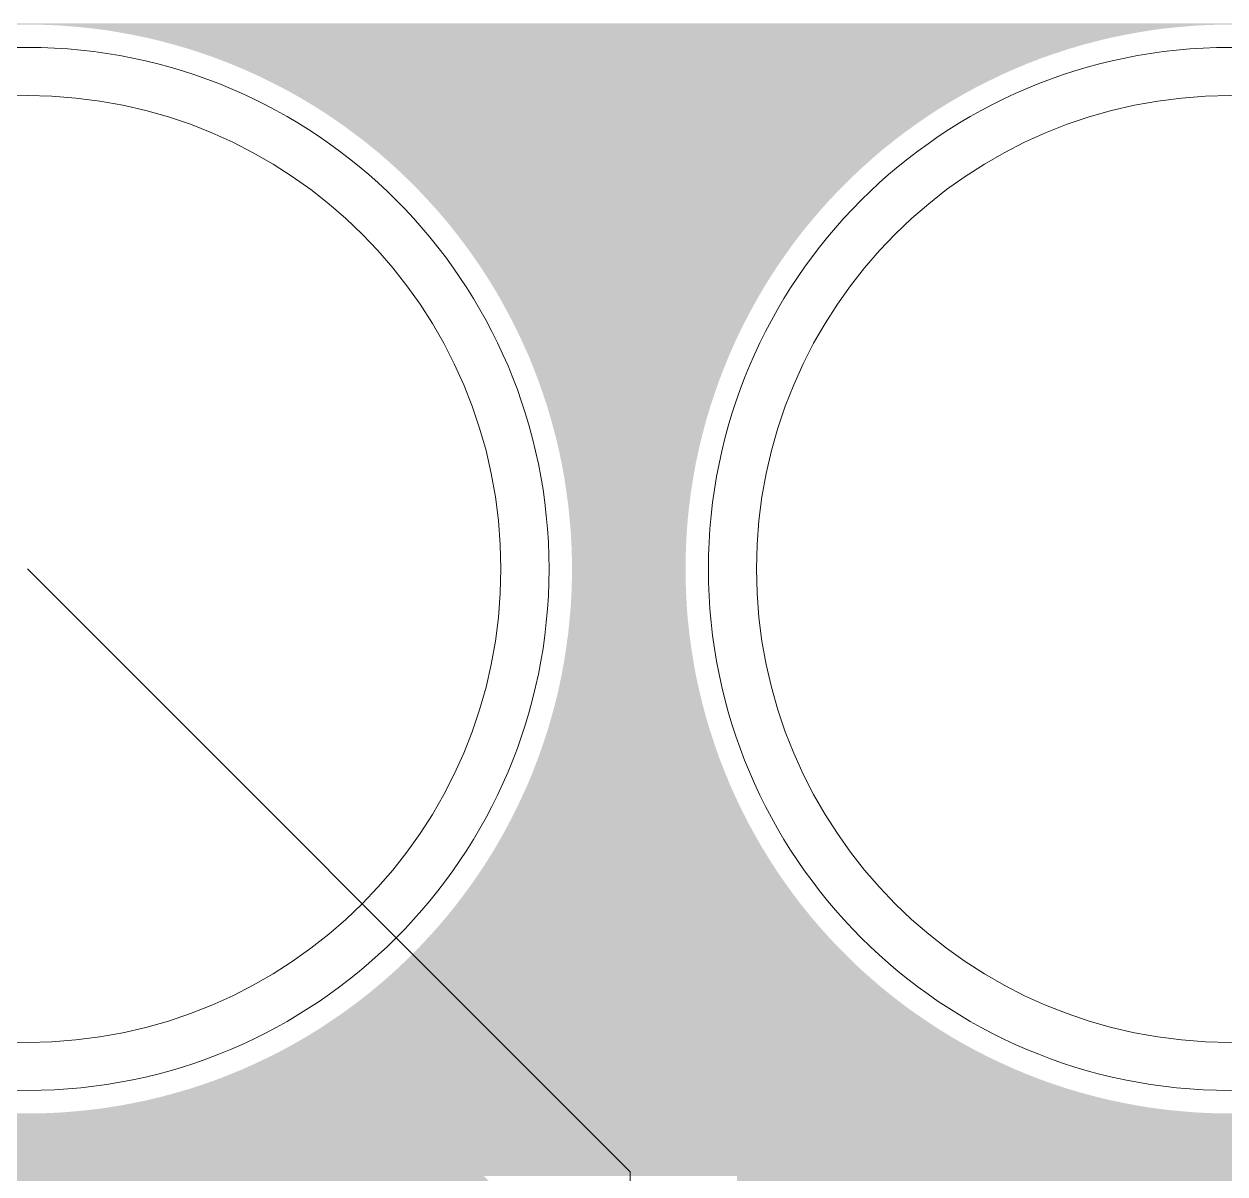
# Model space of a CAD drawing. Header units: millimetres. Extents: x 0 to 210, y 0 to 297.
# Drawn here: x 116.229 to 118.766, y 224.661 to 227.09 of the extents above; entities that cross this region are included whole.
import ezdxf

# ---------------------------------------------------------------- set-up
doc = ezdxf.new("R2010")
doc.units = ezdxf.units.MM
for name, pattern in [('K5LT32768', [0]), ('K5LT32769', [0]), ('K5LT32771', [0]), ('K5LT32773', [0])]:
    doc.linetypes.add(name, pattern=pattern)

# ---------------------------------------------------------------- blocks, each defined once
blk = doc.blocks.new('U2')
at = {"color": 7, "linetype": 'K5LT32768', "lineweight": 18}
blk.add_circle((116.2364, 225.9388), 1, dxfattribs=at)
blk = doc.blocks.new('U3')
at = {"color": 7, "linetype": 'K5LT32768', "lineweight": 18}
blk.add_circle((118.7764, 225.9388), 1, dxfattribs=at)
blk = doc.blocks.new('U133')
at = {"color": 1, "linetype": 'K5LT32771', "lineweight": 18, "true_color": 0xff0000}
blk.add_circle((116.2364, 225.9388), 1.1016, dxfattribs=at)
blk = doc.blocks.new('U134')
at = {"color": 1, "linetype": 'K5LT32771', "lineweight": 18, "true_color": 0xff0000}
blk.add_circle((118.7764, 225.9388), 1.1016, dxfattribs=at)
blk = doc.blocks.new('U235')
at = {"color": 3, "linetype": 'K5LT32773', "lineweight": 18, "true_color": 0x00ff00}
blk.add_circle((116.2364, 225.9388), 1, dxfattribs=at)
blk = doc.blocks.new('U236')
at = {"color": 3, "linetype": 'K5LT32773', "lineweight": 18, "true_color": 0x00ff00}
blk.add_circle((118.7764, 225.9388), 1, dxfattribs=at)
blk = doc.blocks.new('U299')
at = {"color": 1, "linetype": 'K5LT32771', "lineweight": 18, "true_color": 0xff0000}
blk.add_circle((116.2364, 225.9388), 1.1016, dxfattribs=at)
blk = doc.blocks.new('U300')
at = {"color": 1, "linetype": 'K5LT32771', "lineweight": 18, "true_color": 0xff0000}
blk.add_circle((118.7764, 225.9388), 1.1016, dxfattribs=at)

msp = doc.modelspace()

# ---------------------------------------------------------------- hatches: boundary and pattern name
at = {"true_color": 0x00ff00}
for points in [[(108.203, 227.0887), (108.2059, 227.0912), (125.9023, 227.0912), (125.8966, 227.0887)], [(116.2816, 227.0879), (116.2516, 227.0887), (118.7614, 227.0887), (118.7314, 227.0879)], [(116.3118, 227.0864), (116.2816, 227.0879), (118.7314, 227.0879), (118.7012, 227.0864)], [(116.3418, 227.0838), (116.3118, 227.0864), (118.7012, 227.0864), (118.6712, 227.0838)], [(116.3715, 227.0808), (116.3418, 227.0838), (118.6712, 227.0838), (118.6412, 227.0808)], [(116.4015, 227.077), (116.3715, 227.0808), (118.6412, 227.0808), (118.6115, 227.077)], [(116.4312, 227.0721), (116.4015, 227.077), (118.6115, 227.077), (118.5818, 227.0721)], [(116.4609, 227.0666), (116.4312, 227.0721), (118.5818, 227.0721), (118.5521, 227.0666)], [(116.4904, 227.0605), (116.4609, 227.0666), (118.5521, 227.0666), (118.5226, 227.0605)], [(116.5196, 227.0534), (116.4904, 227.0605), (118.5226, 227.0605), (118.4934, 227.0534)], [(116.5485, 227.0455), (116.5196, 227.0534), (118.4934, 227.0534), (118.4642, 227.0455)], [(116.5775, 227.0371), (116.5485, 227.0455), (118.4642, 227.0455), (118.4355, 227.0371)], [(116.6062, 227.0277), (116.5775, 227.0371), (118.4355, 227.0371), (118.4068, 227.0277)], [(116.6344, 227.0178), (116.6062, 227.0277), (118.4068, 227.0277), (118.3783, 227.0178)], [(116.6626, 227.0069), (116.6344, 227.0178), (118.3783, 227.0178), (118.3501, 227.0069)], [(116.6905, 226.9954), (116.6626, 227.0069), (118.3501, 227.0069), (118.3225, 226.9954)], [(116.7179, 226.9832), (116.6905, 226.9954), (118.3225, 226.9954), (118.295, 226.9832)], [(116.7451, 226.97), (116.7179, 226.9832), (118.295, 226.9832), (118.2679, 226.97)], [(116.772, 226.9566), (116.7451, 226.97), (118.2679, 226.97), (118.2409, 226.9566)], [(116.7985, 226.9421), (116.772, 226.9566), (118.2409, 226.9566), (118.2145, 226.9421)], [(116.8244, 226.9271), (116.7985, 226.9421), (118.2145, 226.9421), (118.1883, 226.9271)], [(116.8503, 226.9114), (116.8244, 226.9271), (118.1883, 226.9271), (118.1627, 226.9114)], [(116.8754, 226.8949), (116.8503, 226.9114), (118.1627, 226.9114), (118.1375, 226.8949)], [(116.9003, 226.8778), (116.8754, 226.8949), (118.1375, 226.8949), (118.1127, 226.8778)], [(116.9244, 226.8601), (116.9003, 226.8778), (118.1127, 226.8778), (118.0883, 226.8601)], [(116.9486, 226.8418), (116.9244, 226.8601), (118.0883, 226.8601), (118.0644, 226.8418)], [(116.9719, 226.823), (116.9486, 226.8418), (118.0644, 226.8418), (118.041, 226.823)], [(116.9948, 226.8034), (116.9719, 226.823), (118.041, 226.823), (118.0182, 226.8034)], [(117.0172, 226.7831), (116.9948, 226.8034), (118.0182, 226.8034), (117.9958, 226.7831)], [(117.039, 226.7625), (117.0172, 226.7831), (117.9958, 226.7831), (117.974, 226.7625)], [(117.0603, 226.7412), (117.039, 226.7625), (117.974, 226.7625), (117.9526, 226.7412)], [(117.0809, 226.7193), (117.0603, 226.7412), (117.9526, 226.7412), (117.9318, 226.7193)], [(117.1012, 226.697), (117.0809, 226.7193), (117.9318, 226.7193), (117.9117, 226.697)], [(117.1208, 226.6741), (117.1012, 226.697), (117.9117, 226.697), (117.8922, 226.6741)], [(117.1396, 226.6508), (117.1208, 226.6741), (117.8922, 226.6741), (117.8731, 226.6508)], [(117.1579, 226.6269), (117.1396, 226.6508), (117.8731, 226.6508), (117.8548, 226.6269)], [(117.1757, 226.6025), (117.1579, 226.6269), (117.8548, 226.6269), (117.8373, 226.6025)], [(117.1927, 226.5776), (117.1757, 226.6025), (117.8373, 226.6025), (117.82, 226.5776)], [(117.2092, 226.5525), (117.1927, 226.5776), (117.82, 226.5776), (117.8038, 226.5525)], [(117.2249, 226.5268), (117.2092, 226.5525), (117.8038, 226.5525), (117.788, 226.5268)], [(117.2399, 226.5006), (117.2249, 226.5268), (117.788, 226.5268), (117.7731, 226.5006)], [(117.2541, 226.4742), (117.2399, 226.5006), (117.7731, 226.5006), (117.7586, 226.4742)], [(117.2679, 226.4473), (117.2541, 226.4742), (117.7586, 226.4742), (117.7449, 226.4473)], [(117.2808, 226.4201), (117.2679, 226.4473), (117.7449, 226.4473), (117.7319, 226.4201)], [(117.2933, 226.3927), (117.2808, 226.4201), (117.7319, 226.4201), (117.7197, 226.3927)], [(117.3047, 226.3648), (117.2933, 226.3927), (117.7197, 226.3927), (117.7083, 226.3648)], [(117.3154, 226.3368), (117.3047, 226.3648), (117.7083, 226.3648), (117.6974, 226.3368)], [(117.3255, 226.3084), (117.3154, 226.3368), (117.6974, 226.3368), (117.6875, 226.3084)], [(117.3349, 226.2797), (117.3255, 226.3084), (117.6875, 226.3084), (117.6781, 226.2797)], [(117.3433, 226.251), (117.3349, 226.2797), (117.6781, 226.2797), (117.6694, 226.251)], [(117.3512, 226.2218), (117.3433, 226.251), (117.6694, 226.251), (117.6618, 226.2218)], [(117.3583, 226.1925), (117.3512, 226.2218), (117.6618, 226.2218), (117.6547, 226.1925)], [(117.3644, 226.1631), (117.3583, 226.1925), (117.6547, 226.1925), (117.6483, 226.1631)], [(117.37, 226.1334), (117.3644, 226.1631), (117.6483, 226.1631), (117.643, 226.1334)], [(117.3745, 226.1036), (117.37, 226.1334), (117.643, 226.1334), (117.6382, 226.1036)], [(117.3786, 226.0739), (117.3745, 226.1036), (117.6382, 226.1036), (117.6344, 226.0739)], [(117.3816, 226.044), (117.3786, 226.0739), (117.6344, 226.0739), (117.6311, 226.044)], [(117.3842, 226.014), (117.3816, 226.044), (117.6311, 226.044), (117.6288, 226.014)], [(117.3857, 225.9838), (117.3842, 226.014), (117.6288, 226.014), (117.6273, 225.9838)], [(117.3865, 225.9538), (117.3857, 225.9838), (117.6273, 225.9838), (117.6265, 225.9538)], [(117.3865, 225.9236), (117.3865, 225.9538), (117.6265, 225.9538), (117.6265, 225.9236)], [(117.3857, 225.8936), (117.3865, 225.9236), (117.6265, 225.9236), (117.6273, 225.8936)], [(117.3842, 225.8634), (117.3857, 225.8936), (117.6273, 225.8936), (117.6288, 225.8634)], [(117.3816, 225.8334), (117.3842, 225.8634), (117.6288, 225.8634), (117.6311, 225.8334)], [(117.3786, 225.8034), (117.3816, 225.8334), (117.6311, 225.8334), (117.6344, 225.8034)], [(117.3745, 225.7737), (117.3786, 225.8034), (117.6344, 225.8034), (117.6382, 225.7737)], [(117.37, 225.744), (117.3745, 225.7737), (117.6382, 225.7737), (117.643, 225.744)], [(117.3644, 225.7143), (117.37, 225.744), (117.643, 225.744), (117.6483, 225.7143)], [(117.3583, 225.6848), (117.3644, 225.7143), (117.6483, 225.7143), (117.6547, 225.6848)], [(117.3512, 225.6556), (117.3583, 225.6848), (117.6547, 225.6848), (117.6618, 225.6556)], [(117.3433, 225.6264), (117.3512, 225.6556), (117.6618, 225.6556), (117.6694, 225.6264)], [(117.3349, 225.5977), (117.3433, 225.6264), (117.6694, 225.6264), (117.6781, 225.5977)], [(117.3255, 225.569), (117.3349, 225.5977), (117.6781, 225.5977), (117.6875, 225.569)], [(117.3154, 225.5405), (117.3255, 225.569), (117.6875, 225.569), (117.6974, 225.5405)], [(117.3047, 225.5126), (117.3154, 225.5405), (117.6974, 225.5405), (117.7083, 225.5126)], [(117.2933, 225.4846), (117.3047, 225.5126), (117.7083, 225.5126), (117.7197, 225.4846)], [(117.2808, 225.4572), (117.2933, 225.4846), (117.7197, 225.4846), (117.7319, 225.4572)], [(117.2679, 225.43), (117.2808, 225.4572), (117.7319, 225.4572), (117.7449, 225.43)], [(117.2541, 225.4031), (117.2679, 225.43), (117.7449, 225.43), (117.7586, 225.4031)], [(117.2399, 225.3767), (117.2541, 225.4031), (117.7586, 225.4031), (117.7731, 225.3767)], [(117.2249, 225.3505), (117.2399, 225.3767), (117.7731, 225.3767), (117.788, 225.3505)], [(117.2092, 225.3249), (117.2249, 225.3505), (117.788, 225.3505), (117.8038, 225.3249)], [(117.1927, 225.2997), (117.2092, 225.3249), (117.8038, 225.3249), (117.82, 225.2997)], [(117.1757, 225.2748), (117.1927, 225.2997), (117.82, 225.2997), (117.8373, 225.2748)], [(117.1579, 225.2505), (117.1757, 225.2748), (117.8373, 225.2748), (117.8548, 225.2505)], [(117.1396, 225.2266), (117.1579, 225.2505), (117.8548, 225.2505), (117.8731, 225.2266)], [(117.1012, 225.1804), (117.1208, 225.2032), (117.8922, 225.2032), (117.9117, 225.1804)], [(117.1208, 225.2032), (117.1396, 225.2266), (117.8731, 225.2266), (117.8922, 225.2032)], [(117.0809, 225.158), (117.1012, 225.1804), (117.9117, 225.1804), (117.9318, 225.158)], [(117.0603, 225.1362), (117.0809, 225.158), (117.9318, 225.158), (117.9526, 225.1362)], [(117.039, 225.1148), (117.0603, 225.1362), (117.9526, 225.1362), (117.974, 225.1148)], [(117.0172, 225.094), (117.039, 225.1148), (117.974, 225.1148), (117.9958, 225.094)], [(116.9948, 225.0739), (117.0172, 225.094), (117.9958, 225.094), (118.0182, 225.0739)], [(116.9486, 225.0356), (116.9719, 225.0544), (118.041, 225.0544), (118.0644, 225.0356)], [(116.9719, 225.0544), (116.9948, 225.0739), (118.0182, 225.0739), (118.041, 225.0544)], [(116.9244, 225.017), (116.9486, 225.0356), (118.0644, 225.0356), (118.0883, 225.017)], [(116.8754, 224.9825), (116.9003, 224.9995), (118.1127, 224.9995), (118.1375, 224.9825)], [(116.9003, 224.9995), (116.9244, 225.017), (118.0883, 225.017), (118.1127, 224.9995)], [(116.8503, 224.966), (116.8754, 224.9825), (118.1375, 224.9825), (118.1627, 224.966)], [(116.7985, 224.9352), (116.8244, 224.9502), (118.1883, 224.9502), (118.2145, 224.9352)], [(116.8244, 224.9502), (116.8503, 224.966), (118.1627, 224.966), (118.1883, 224.9502)], [(116.772, 224.9208), (116.7985, 224.9352), (118.2145, 224.9352), (118.2409, 224.9208)], [(116.7179, 224.8944), (116.7451, 224.9071), (118.2679, 224.9071), (118.295, 224.8944)], [(116.7451, 224.9071), (116.772, 224.9208), (118.2409, 224.9208), (118.2679, 224.9071)], [(116.6626, 224.8705), (116.6905, 224.8819), (118.3225, 224.8819), (118.3501, 224.8705)], [(116.6905, 224.8819), (116.7179, 224.8944), (118.295, 224.8944), (118.3225, 224.8819)], [(116.5775, 224.8402), (116.6062, 224.8496), (118.4068, 224.8496), (118.4355, 224.8402)], [(116.6062, 224.8496), (116.6344, 224.8596), (118.3783, 224.8596), (118.4068, 224.8496)], [(116.6344, 224.8596), (116.6626, 224.8705), (118.3501, 224.8705), (118.3783, 224.8596)], [(116.4904, 224.8169), (116.5196, 224.824), (118.4934, 224.824), (118.5226, 224.8169)], [(116.5196, 224.824), (116.5485, 224.8319), (118.4642, 224.8319), (118.4934, 224.824)], [(116.5485, 224.8319), (116.5775, 224.8402), (118.4355, 224.8402), (118.4642, 224.8319)], [(116.3418, 224.7935), (116.3715, 224.7966), (118.6412, 224.7966), (118.6712, 224.7935)], [(116.3715, 224.7966), (116.4015, 224.8004), (118.6115, 224.8004), (118.6412, 224.7966)], [(116.4015, 224.8004), (116.4312, 224.8052), (118.5818, 224.8052), (118.6115, 224.8004)], [(116.4312, 224.8052), (116.4609, 224.8108), (118.5521, 224.8108), (118.5818, 224.8052)], [(116.4609, 224.8108), (116.4904, 224.8169), (118.5226, 224.8169), (118.5521, 224.8108)], [(100.6762, 224.763), (100.68, 224.7742), (125.9308, 224.7742), (125.9595, 224.763)], [(100.68, 224.7742), (100.6804, 224.7755), (125.9277, 224.7755), (125.9308, 224.7742)], [(100.6804, 224.7755), (100.6833, 224.7859), (125.9023, 224.7859), (125.9277, 224.7755)], [(100.6833, 224.7859), (100.6841, 224.7887), (125.8961, 224.7887), (125.9023, 224.7859)], [(116.2516, 224.7887), (116.2816, 224.7894), (118.7314, 224.7894), (118.7614, 224.7887)], [(116.2816, 224.7894), (116.3118, 224.791), (118.7012, 224.791), (118.7314, 224.7894)], [(116.3118, 224.791), (116.3418, 224.7935), (118.6712, 224.7935), (118.7012, 224.791)], [(100.6684, 224.7432), (100.67, 224.7468), (126.0069, 224.7468), (126.0176, 224.7432)], [(100.67, 224.7468), (100.6724, 224.7529), (125.9884, 224.7529), (126.0069, 224.7468)], [(100.6724, 224.7529), (100.6756, 224.761), (125.9653, 224.761), (125.9884, 224.7529)], [(100.6756, 224.761), (100.6762, 224.763), (125.9595, 224.763), (125.9653, 224.761)], [(100.657, 224.7191), (100.6639, 224.7328), (133.3151, 224.7328), (133.3151, 224.7191)], [(100.6639, 224.7328), (100.6679, 224.742), (133.3151, 224.742), (133.3151, 224.7328)], [(100.6679, 224.742), (100.6684, 224.7432), (126.0176, 224.7432), (126.0214, 224.742)], [(100.6415, 224.6929), (100.6496, 224.7059), (133.3151, 224.7059), (133.3151, 224.6929)], [(100.6496, 224.7059), (100.657, 224.7191), (133.3151, 224.7191), (133.3151, 224.7059)], [(100.6237, 224.668), (100.6329, 224.6802), (133.3151, 224.6802), (133.3151, 224.668)], [(100.6329, 224.6802), (100.6415, 224.6929), (133.3151, 224.6929), (133.3151, 224.6802)], [(100.6141, 224.6564), (100.6237, 224.668), (133.3151, 224.668), (133.3151, 224.6564)]]:
    msp.add_hatch(color=3, dxfattribs=at).paths.add_polyline_path(points)
for points in [[(111.788, 227.0887), (111.7905, 227.0912), (125.9023, 227.0912), (125.8966, 227.0887)], [(116.2816, 227.0879), (116.2516, 227.0887), (118.7614, 227.0887), (118.7314, 227.0879)], [(116.3118, 227.0864), (116.2816, 227.0879), (118.7314, 227.0879), (118.7012, 227.0864)], [(116.3418, 227.0838), (116.3118, 227.0864), (118.7012, 227.0864), (118.6712, 227.0838)], [(116.3715, 227.0808), (116.3418, 227.0838), (118.6712, 227.0838), (118.6412, 227.0808)], [(116.4015, 227.077), (116.3715, 227.0808), (118.6412, 227.0808), (118.6115, 227.077)], [(116.4312, 227.0721), (116.4015, 227.077), (118.6115, 227.077), (118.5818, 227.0721)], [(116.4609, 227.0666), (116.4312, 227.0721), (118.5818, 227.0721), (118.5521, 227.0666)], [(116.4904, 227.0605), (116.4609, 227.0666), (118.5521, 227.0666), (118.5226, 227.0605)], [(116.5196, 227.0534), (116.4904, 227.0605), (118.5226, 227.0605), (118.4934, 227.0534)], [(116.5485, 227.0455), (116.5196, 227.0534), (118.4934, 227.0534), (118.4642, 227.0455)], [(116.5775, 227.0371), (116.5485, 227.0455), (118.4642, 227.0455), (118.4355, 227.0371)], [(116.6062, 227.0277), (116.5775, 227.0371), (118.4355, 227.0371), (118.4068, 227.0277)], [(116.6344, 227.0178), (116.6062, 227.0277), (118.4068, 227.0277), (118.3783, 227.0178)], [(116.6626, 227.0069), (116.6344, 227.0178), (118.3783, 227.0178), (118.3501, 227.0069)], [(116.6905, 226.9954), (116.6626, 227.0069), (118.3501, 227.0069), (118.3225, 226.9954)], [(116.7179, 226.9832), (116.6905, 226.9954), (118.3225, 226.9954), (118.295, 226.9832)], [(116.7451, 226.97), (116.7179, 226.9832), (118.295, 226.9832), (118.2679, 226.97)], [(116.772, 226.9566), (116.7451, 226.97), (118.2679, 226.97), (118.2409, 226.9566)], [(116.7985, 226.9421), (116.772, 226.9566), (118.2409, 226.9566), (118.2145, 226.9421)], [(116.8244, 226.9271), (116.7985, 226.9421), (118.2145, 226.9421), (118.1883, 226.9271)], [(116.8503, 226.9114), (116.8244, 226.9271), (118.1883, 226.9271), (118.1627, 226.9114)], [(116.8754, 226.8949), (116.8503, 226.9114), (118.1627, 226.9114), (118.1375, 226.8949)], [(116.9003, 226.8778), (116.8754, 226.8949), (118.1375, 226.8949), (118.1127, 226.8778)], [(116.9244, 226.8601), (116.9003, 226.8778), (118.1127, 226.8778), (118.0883, 226.8601)], [(116.9486, 226.8418), (116.9244, 226.8601), (118.0883, 226.8601), (118.0644, 226.8418)], [(116.9719, 226.823), (116.9486, 226.8418), (118.0644, 226.8418), (118.041, 226.823)], [(116.9948, 226.8034), (116.9719, 226.823), (118.041, 226.823), (118.0182, 226.8034)], [(117.0172, 226.7831), (116.9948, 226.8034), (118.0182, 226.8034), (117.9958, 226.7831)], [(117.039, 226.7625), (117.0172, 226.7831), (117.9958, 226.7831), (117.974, 226.7625)], [(117.0603, 226.7412), (117.039, 226.7625), (117.974, 226.7625), (117.9526, 226.7412)], [(117.0809, 226.7193), (117.0603, 226.7412), (117.9526, 226.7412), (117.9318, 226.7193)], [(117.1012, 226.697), (117.0809, 226.7193), (117.9318, 226.7193), (117.9117, 226.697)], [(117.1208, 226.6741), (117.1012, 226.697), (117.9117, 226.697), (117.8922, 226.6741)], [(117.1396, 226.6508), (117.1208, 226.6741), (117.8922, 226.6741), (117.8731, 226.6508)], [(117.1579, 226.6269), (117.1396, 226.6508), (117.8731, 226.6508), (117.8548, 226.6269)], [(117.1757, 226.6025), (117.1579, 226.6269), (117.8548, 226.6269), (117.8373, 226.6025)], [(117.1927, 226.5776), (117.1757, 226.6025), (117.8373, 226.6025), (117.82, 226.5776)], [(117.2092, 226.5525), (117.1927, 226.5776), (117.82, 226.5776), (117.8038, 226.5525)], [(117.2249, 226.5268), (117.2092, 226.5525), (117.8038, 226.5525), (117.788, 226.5268)], [(117.2399, 226.5006), (117.2249, 226.5268), (117.788, 226.5268), (117.7731, 226.5006)], [(117.2541, 226.4742), (117.2399, 226.5006), (117.7731, 226.5006), (117.7586, 226.4742)], [(117.2679, 226.4473), (117.2541, 226.4742), (117.7586, 226.4742), (117.7449, 226.4473)], [(117.2808, 226.4201), (117.2679, 226.4473), (117.7449, 226.4473), (117.7319, 226.4201)], [(117.2933, 226.3927), (117.2808, 226.4201), (117.7319, 226.4201), (117.7197, 226.3927)], [(117.3047, 226.3648), (117.2933, 226.3927), (117.7197, 226.3927), (117.7083, 226.3648)], [(117.3154, 226.3368), (117.3047, 226.3648), (117.7083, 226.3648), (117.6974, 226.3368)], [(117.3255, 226.3084), (117.3154, 226.3368), (117.6974, 226.3368), (117.6875, 226.3084)], [(117.3349, 226.2797), (117.3255, 226.3084), (117.6875, 226.3084), (117.6781, 226.2797)], [(117.3433, 226.251), (117.3349, 226.2797), (117.6781, 226.2797), (117.6694, 226.251)], [(117.3512, 226.2218), (117.3433, 226.251), (117.6694, 226.251), (117.6618, 226.2218)], [(117.3583, 226.1925), (117.3512, 226.2218), (117.6618, 226.2218), (117.6547, 226.1925)], [(117.3644, 226.1631), (117.3583, 226.1925), (117.6547, 226.1925), (117.6483, 226.1631)], [(117.37, 226.1334), (117.3644, 226.1631), (117.6483, 226.1631), (117.643, 226.1334)], [(117.3745, 226.1036), (117.37, 226.1334), (117.643, 226.1334), (117.6382, 226.1036)], [(117.3786, 226.0739), (117.3745, 226.1036), (117.6382, 226.1036), (117.6344, 226.0739)], [(117.3816, 226.044), (117.3786, 226.0739), (117.6344, 226.0739), (117.6311, 226.044)], [(117.3842, 226.014), (117.3816, 226.044), (117.6311, 226.044), (117.6288, 226.014)], [(117.3857, 225.9838), (117.3842, 226.014), (117.6288, 226.014), (117.6273, 225.9838)], [(117.3865, 225.9538), (117.3857, 225.9838), (117.6273, 225.9838), (117.6265, 225.9538)], [(117.3865, 225.9236), (117.3865, 225.9538), (117.6265, 225.9538), (117.6265, 225.9236)], [(117.3857, 225.8936), (117.3865, 225.9236), (117.6265, 225.9236), (117.6273, 225.8936)], [(117.3842, 225.8634), (117.3857, 225.8936), (117.6273, 225.8936), (117.6288, 225.8634)], [(117.3816, 225.8334), (117.3842, 225.8634), (117.6288, 225.8634), (117.6311, 225.8334)], [(117.3786, 225.8034), (117.3816, 225.8334), (117.6311, 225.8334), (117.6344, 225.8034)], [(117.3745, 225.7737), (117.3786, 225.8034), (117.6344, 225.8034), (117.6382, 225.7737)], [(117.37, 225.744), (117.3745, 225.7737), (117.6382, 225.7737), (117.643, 225.744)], [(117.3644, 225.7143), (117.37, 225.744), (117.643, 225.744), (117.6483, 225.7143)], [(117.3583, 225.6848), (117.3644, 225.7143), (117.6483, 225.7143), (117.6547, 225.6848)], [(117.3512, 225.6556), (117.3583, 225.6848), (117.6547, 225.6848), (117.6618, 225.6556)], [(117.3433, 225.6264), (117.3512, 225.6556), (117.6618, 225.6556), (117.6694, 225.6264)], [(117.3349, 225.5977), (117.3433, 225.6264), (117.6694, 225.6264), (117.6781, 225.5977)], [(117.3255, 225.569), (117.3349, 225.5977), (117.6781, 225.5977), (117.6875, 225.569)], [(117.3154, 225.5405), (117.3255, 225.569), (117.6875, 225.569), (117.6974, 225.5405)], [(117.3047, 225.5126), (117.3154, 225.5405), (117.6974, 225.5405), (117.7083, 225.5126)], [(117.2933, 225.4846), (117.3047, 225.5126), (117.7083, 225.5126), (117.7197, 225.4846)], [(117.2808, 225.4572), (117.2933, 225.4846), (117.7197, 225.4846), (117.7319, 225.4572)], [(117.2679, 225.43), (117.2808, 225.4572), (117.7319, 225.4572), (117.7449, 225.43)], [(117.2541, 225.4031), (117.2679, 225.43), (117.7449, 225.43), (117.7586, 225.4031)], [(117.2399, 225.3767), (117.2541, 225.4031), (117.7586, 225.4031), (117.7731, 225.3767)], [(117.2249, 225.3505), (117.2399, 225.3767), (117.7731, 225.3767), (117.788, 225.3505)], [(117.2092, 225.3249), (117.2249, 225.3505), (117.788, 225.3505), (117.8038, 225.3249)], [(117.1932, 225.3003), (117.2092, 225.3249), (117.8038, 225.3249), (117.8197, 225.3003)], [(117.1937, 225.2997), (117.1932, 225.3003), (117.8197, 225.3003), (117.82, 225.2997)], [(117.2186, 225.2748), (117.1937, 225.2997), (117.82, 225.2997), (117.8373, 225.2748)], [(117.243, 225.2505), (117.2186, 225.2748), (117.8373, 225.2748), (117.8548, 225.2505)], [(117.2669, 225.2266), (117.243, 225.2505), (117.8548, 225.2505), (117.8731, 225.2266)], [(117.2902, 225.2032), (117.2669, 225.2266), (117.8731, 225.2266), (117.8922, 225.2032)], [(117.3131, 225.1804), (117.2902, 225.2032), (117.8922, 225.2032), (117.9117, 225.1804)], [(117.3354, 225.158), (117.3131, 225.1804), (117.9117, 225.1804), (117.9318, 225.158)], [(117.3573, 225.1362), (117.3354, 225.158), (117.9318, 225.158), (117.9526, 225.1362)], [(117.3786, 225.1148), (117.3573, 225.1362), (117.9526, 225.1362), (117.974, 225.1148)], [(117.3994, 225.094), (117.3786, 225.1148), (117.974, 225.1148), (117.9958, 225.094)], [(117.4195, 225.0739), (117.3994, 225.094), (117.9958, 225.094), (118.0182, 225.0739)], [(117.4391, 225.0544), (117.4195, 225.0739), (118.0182, 225.0739), (118.041, 225.0544)], [(117.4579, 225.0356), (117.4391, 225.0544), (118.041, 225.0544), (118.0644, 225.0356)], [(117.4764, 225.017), (117.4579, 225.0356), (118.0644, 225.0356), (118.0883, 225.017)], [(117.4939, 224.9995), (117.4764, 225.017), (118.0883, 225.017), (118.1127, 224.9995)], [(117.5109, 224.9825), (117.4939, 224.9995), (118.1127, 224.9995), (118.1375, 224.9825)], [(116.8503, 224.966), (116.8747, 224.982), (116.8907, 224.966)], [(117.5274, 224.966), (117.5109, 224.9825), (118.1375, 224.9825), (118.1627, 224.966)], [(116.7985, 224.9352), (116.8244, 224.9502), (116.9064, 224.9502), (116.9214, 224.9352)], [(116.8244, 224.9502), (116.8503, 224.966), (116.8907, 224.966), (116.9064, 224.9502)], [(117.5432, 224.9502), (117.5274, 224.966), (118.1627, 224.966), (118.1883, 224.9502)], [(117.5582, 224.9352), (117.5432, 224.9502), (118.1883, 224.9502), (118.2145, 224.9352)], [(116.772, 224.9208), (116.7985, 224.9352), (116.9214, 224.9352), (116.9359, 224.9208)], [(117.5727, 224.9208), (117.5582, 224.9352), (118.2145, 224.9352), (118.2409, 224.9208)], [(116.7179, 224.8944), (116.7451, 224.9071), (116.9496, 224.9071), (116.9623, 224.8944)], [(116.7451, 224.9071), (116.772, 224.9208), (116.9359, 224.9208), (116.9496, 224.9071)], [(117.5864, 224.9071), (117.5727, 224.9208), (118.2409, 224.9208), (118.2679, 224.9071)], [(117.5991, 224.8944), (117.5864, 224.9071), (118.2679, 224.9071), (118.295, 224.8944)], [(116.6626, 224.8705), (116.6905, 224.8819), (116.9747, 224.8819), (116.9862, 224.8705)], [(116.6905, 224.8819), (116.7179, 224.8944), (116.9623, 224.8944), (116.9747, 224.8819)], [(117.6115, 224.8819), (117.5991, 224.8944), (118.295, 224.8944), (118.3225, 224.8819)], [(117.623, 224.8705), (117.6115, 224.8819), (118.3225, 224.8819), (118.3501, 224.8705)], [(116.5775, 224.8402), (116.6062, 224.8496), (117.007, 224.8496), (117.0164, 224.8402)], [(116.6062, 224.8496), (116.6344, 224.8596), (116.9971, 224.8596), (117.007, 224.8496)], [(116.6344, 224.8596), (116.6626, 224.8705), (116.9862, 224.8705), (116.9971, 224.8596)], [(117.6339, 224.8596), (117.623, 224.8705), (118.3501, 224.8705), (118.3783, 224.8596)], [(117.6438, 224.8496), (117.6339, 224.8596), (118.3783, 224.8596), (118.4068, 224.8496)], [(117.6532, 224.8402), (117.6438, 224.8496), (118.4068, 224.8496), (118.4355, 224.8402)], [(116.4904, 224.8169), (116.5196, 224.824), (117.0326, 224.824), (117.0398, 224.8169)], [(116.5196, 224.824), (116.5485, 224.8319), (117.0248, 224.8319), (117.0326, 224.824)], [(116.5485, 224.8319), (116.5775, 224.8402), (117.0164, 224.8402), (117.0248, 224.8319)], [(117.6616, 224.8319), (117.6532, 224.8402), (118.4355, 224.8402), (118.4642, 224.8319)], [(117.6689, 224.8245), (117.6616, 224.8319), (118.4642, 224.8319), (118.4915, 224.8245)], [(117.6694, 224.824), (117.6689, 224.8245), (118.4915, 224.8245), (118.4934, 224.824)], [(117.6761, 224.8169), (117.6694, 224.824), (118.4934, 224.824), (118.5226, 224.8169)], [(116.3418, 224.7935), (116.3715, 224.7966), (117.0601, 224.7966), (117.0631, 224.7935)], [(116.3715, 224.7966), (116.4015, 224.8004), (117.0563, 224.8004), (117.0601, 224.7966)], [(116.4015, 224.8004), (116.4312, 224.8052), (117.0514, 224.8052), (117.0563, 224.8004)], [(116.4312, 224.8052), (116.4609, 224.8108), (117.0459, 224.8108), (117.0514, 224.8052)], [(116.4609, 224.8108), (116.4904, 224.8169), (117.0398, 224.8169), (117.0459, 224.8108)], [(117.6776, 224.8154), (117.6761, 224.8169), (118.5226, 224.8169), (118.53, 224.8154)], [(117.6814, 224.8108), (117.6776, 224.8154), (118.53, 224.8154), (118.5521, 224.8108)], [(117.6857, 224.8057), (117.6814, 224.8108), (118.5521, 224.8108), (118.5791, 224.8057)], [(117.6861, 224.8052), (117.6857, 224.8057), (118.5791, 224.8057), (118.5818, 224.8052)], [(117.6897, 224.8004), (117.6861, 224.8052), (118.5818, 224.8052), (118.6115, 224.8004)], [(117.6925, 224.7966), (117.6897, 224.8004), (118.6115, 224.8004), (118.6412, 224.7966)], [(117.6933, 224.7955), (117.6925, 224.7966), (118.6412, 224.7966), (118.6512, 224.7955)], [(115.1528, 224.7884), (115.1526, 224.7887), (117.068, 224.7887), (117.0682, 224.7884)], [(115.1584, 224.777), (115.1528, 224.7884), (117.0682, 224.7884), (117.0796, 224.777)], [(115.1637, 224.7656), (115.1584, 224.777), (117.0796, 224.777), (117.0911, 224.7656)], [(116.2516, 224.7887), (116.2816, 224.7894), (117.0672, 224.7894), (117.068, 224.7887)], [(116.2816, 224.7894), (116.3118, 224.791), (117.0657, 224.791), (117.0672, 224.7894)], [(116.3118, 224.791), (116.3418, 224.7935), (117.0631, 224.7935), (117.0657, 224.791)], [(117.6947, 224.7935), (117.6933, 224.7955), (118.6512, 224.7955), (118.6712, 224.7935)], [(117.6964, 224.791), (117.6947, 224.7935), (118.6712, 224.7935), (118.7012, 224.791)], [(117.6975, 224.7894), (117.6964, 224.791), (118.7012, 224.791), (118.7314, 224.7894)], [(117.698, 224.7887), (117.6975, 224.7894), (118.7314, 224.7894), (118.7614, 224.7887)], [(117.7004, 224.7851), (117.698, 224.7887), (119.4836, 224.7887), (119.4871, 224.7851)], [(117.7068, 224.7742), (117.7004, 224.7851), (119.4871, 224.7851), (119.4981, 224.7742)], [(117.7126, 224.763), (117.7068, 224.7742), (119.4981, 224.7742), (119.5092, 224.763)], [(115.168, 224.7536), (115.1637, 224.7656), (117.0911, 224.7656), (117.103, 224.7536)], [(115.1718, 224.7417), (115.168, 224.7536), (117.103, 224.7536), (117.1149, 224.7417)], [(117.7177, 224.7516), (117.7126, 224.763), (119.5092, 224.763), (119.5207, 224.7516)], [(117.7223, 224.7397), (117.7177, 224.7516), (119.5207, 224.7516), (119.5326, 224.7397)], [(115.1751, 224.7295), (115.1718, 224.7417), (117.1149, 224.7417), (117.1271, 224.7295)], [(115.1777, 224.7171), (115.1751, 224.7295), (117.1271, 224.7295), (117.1396, 224.7171)], [(117.7261, 224.7277), (117.7223, 224.7397), (119.5326, 224.7397), (119.5446, 224.7277)], [(117.7291, 224.7155), (117.7261, 224.7277), (119.5446, 224.7277), (119.5568, 224.7155)], [(115.1795, 224.7046), (115.1777, 224.7171), (117.1396, 224.7171), (117.152, 224.7046)], [(115.1805, 224.6919), (115.1795, 224.7046), (117.152, 224.7046), (117.1647, 224.6919)], [(117.7317, 224.7031), (117.7291, 224.7155), (119.5568, 224.7155), (119.5692, 224.7031)], [(117.7334, 224.6906), (117.7317, 224.7031), (119.5692, 224.7031), (119.5817, 224.6906)], [(115.1807, 224.6795), (115.1805, 224.6919), (117.1647, 224.6919), (117.1772, 224.6795)], [(115.1807, 224.572), (115.1807, 224.6795), (117.1772, 224.6795), (117.2846, 224.572)], [(117.7345, 224.6779), (117.7334, 224.6906), (119.5817, 224.6906), (119.5944, 224.6779)], [(117.735, 224.6652), (117.7345, 224.6779), (119.5944, 224.6779), (119.6071, 224.6652)], [(117.735, 224.5487), (117.735, 224.6652), (119.6071, 224.6652), (119.7237, 224.5487)]]:
    msp.add_hatch(color=7).paths.add_polyline_path(points)

# ---------------------------------------------------------------- linework, layer by layer
at = {"color": 7, "linetype": 'K5LT32769', "lineweight": 18}
for points in [[(116.2364, 225.9388), (117.5097, 224.6652)], [(117.5097, 214.8532), (117.5097, 224.6652)]]:
    msp.add_lwpolyline(points, dxfattribs=at)

# ---------------------------------------------------------------- block references
for name in ['U133', 'U299', 'U134', 'U300', 'U2', 'U235', 'U3', 'U236']:
    msp.add_blockref(name, (0, 0))

doc.saveas('drawing.dxf')
